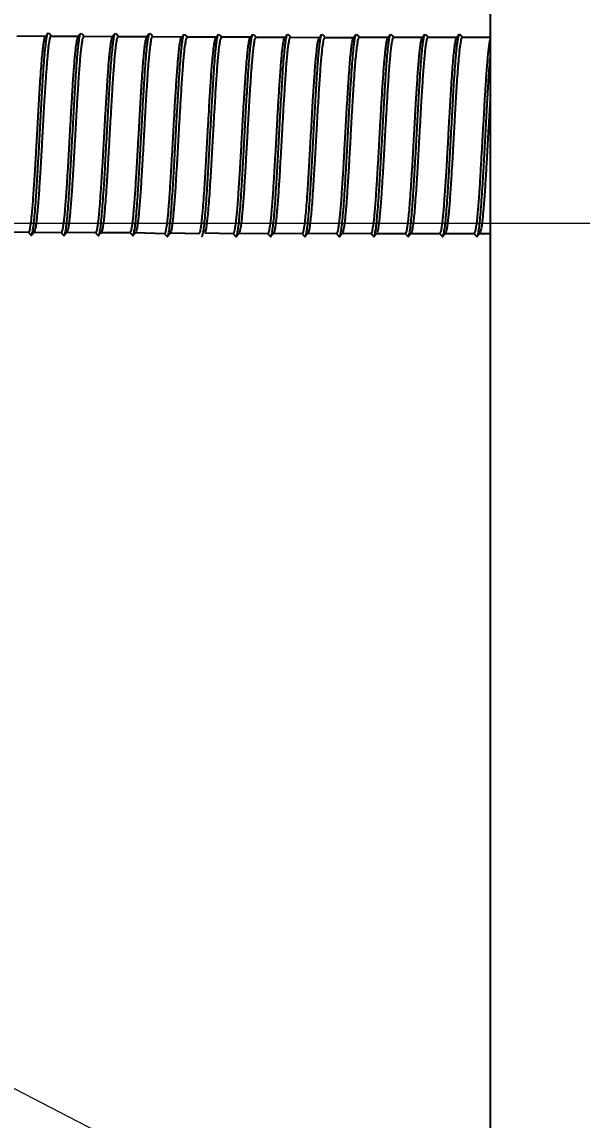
# Model space of a CAD drawing. Header units: inches. Extents: x -40190 to 0, y -3216 to 2257.
# Drawn here: x -21619.12 to -21608.05, y 311.72 to 333.44 of the extents above; entities that cross this region are included whole.
import ezdxf
from ezdxf import colors
from ezdxf.entities.mleader import LeaderData, LeaderLine
from ezdxf.enums import TextEntityAlignment as Align
from ezdxf.math import Vec2, Vec3

# ---------------------------------------------------------------- set-up
doc = ezdxf.new("R2010")
doc.units = ezdxf.units.IN
doc.header["$LTSCALE"] = 0.5
doc.header["$MEASUREMENT"] = 0
for name, color, linetype in [('A113$0$A-ANNO-IDEN', 8, 'Continuous'), ('A113$0$bp113 - A-ROOF-CRTS', 8, 'Continuous'), ('A113$0$E-POWER-GEN', 8, 'Continuous'), ('E-Anno-Keyn', 72, 'Continuous'), ('E-Anno-Note', 6, 'Continuous'), ('M-Elect-Generator', 94, 'Continuous'), ('M-HVAC-text', 6, 'Continuous'), ('XREF', 7, 'Continuous')]:
    doc.layers.add(name, color=color, linetype=linetype)
doc.styles.add('MAMEP ANNO', font='arial.ttf', dxfattribs={"height": 0.101562})
doc.styles.get("Standard").update_dxf_attribs({"font": 'simplex.shx'})

# ---------------------------------------------------------------- blocks, each defined once
blk = doc.blocks.new('550-600 kW')
at = {"layer": 'M-Elect-Generator', "color": 1}
for p, q in [((-15751.299, -5575.204), (-15751.299, -5623.204)), ((-15751.087, -5600.329), (-15751.299, -5600.329)), ((-15751.032, -5600.268), (-15751.039, -5600.272)), ((-15751.025, -5600.272), (-15751.032, -5600.268)), ((-15750.981, -5600.329), (-15750.981, -5600.329)), ((-15750.408, -5600.329), (-15750.981, -5600.329)), ((-15750.353, -5600.268), (-15750.36, -5600.272)), ((-15750.346, -5600.272), (-15750.353, -5600.268)), ((-15749.728, -5600.329), (-15750.301, -5600.329)), ((-15750.301, -5600.329), (-15750.301, -5600.329)), ((-15749.673, -5600.268), (-15749.68, -5600.272)), ((-15749.666, -5600.272), (-15749.673, -5600.268)), ((-15749.049, -5600.329), (-15749.622, -5600.329)), ((-15749.622, -5600.329), (-15749.622, -5600.329)), ((-15748.994, -5600.268), (-15749.001, -5600.272)), ((-15748.987, -5600.272), (-15748.994, -5600.268)), ((-15748.942, -5600.329), (-15748.942, -5600.329)), ((-15748.373, -5600.333), (-15748.942, -5600.329)), ((-15748.314, -5600.268), (-15748.321, -5600.272)), ((-15748.307, -5600.272), (-15748.314, -5600.268)), ((-15748.263, -5600.329), (-15748.263, -5600.329)), ((-15747.693, -5600.333), (-15748.263, -5600.329)), ((-15747.635, -5600.268), (-15747.642, -5600.272)), ((-15747.628, -5600.272), (-15747.635, -5600.268)), ((-15747.015, -5600.334), (-15747.583, -5600.329)), ((-15747.583, -5600.329), (-15747.583, -5600.329)), ((-15746.955, -5600.268), (-15746.962, -5600.272)), ((-15746.948, -5600.272), (-15746.955, -5600.268)), ((-15746.904, -5600.329), (-15746.904, -5600.329)), ((-15746.334, -5600.337), (-15746.904, -5600.329)), ((-15746.272, -5600.268), (-15746.279, -5600.272)), ((-15746.265, -5600.272), (-15746.272, -5600.268)), ((-15745.656, -5600.34), (-15746.221, -5600.329)), ((-15746.221, -5600.329), (-15746.221, -5600.329)), ((-15744.978, -5600.343), (-15745.541, -5600.329)), ((-15744.913, -5600.268), (-15744.92, -5600.272)), ((-15744.906, -5600.272), (-15744.913, -5600.268)), ((-15744.862, -5600.329), (-15744.862, -5600.329)), ((-15744.283, -5600.347), (-15744.862, -5600.329)), ((-15744.23, -5600.288), (-15744.237, -5600.292)), ((-15744.223, -5600.292), (-15744.23, -5600.288)), ((-15744.179, -5600.349), (-15744.179, -5600.349)), ((-15743.606, -5600.35), (-15744.179, -5600.349)), ((-15743.551, -5600.288), (-15743.558, -5600.292)), ((-15743.544, -5600.292), (-15743.551, -5600.288)), ((-15742.929, -5600.353), (-15743.5, -5600.349)), ((-15743.5, -5600.349), (-15743.5, -5600.349)), ((-15742.871, -5600.288), (-15742.878, -5600.292)), ((-15742.864, -5600.292), (-15742.871, -5600.288)), ((-15742.82, -5600.349), (-15742.82, -5600.349)), ((-15742.279, -5600.356), (-15742.82, -5600.349)), ((-15742.224, -5600.293), (-15742.23, -5600.297)), ((-15742.217, -5600.297), (-15742.224, -5600.293)), ((-15742.172, -5600.355), (-15742.172, -5600.355)), ((-15741.602, -5600.359), (-15742.172, -5600.355)), ((-15750.744, -5604.21), (-15751.299, -5604.21)), ((-15750.744, -5604.21), (-15750.744, -5604.21)), ((-15750.692, -5604.271), (-15750.699, -5604.267)), ((-15750.685, -5604.267), (-15750.692, -5604.271)), ((-15750.064, -5604.21), (-15750.637, -5604.21)), ((-15750.064, -5604.21), (-15750.064, -5604.21)), ((-15750.013, -5604.271), (-15750.02, -5604.267)), ((-15750.006, -5604.267), (-15750.013, -5604.271)), ((-15749.385, -5604.21), (-15749.958, -5604.21)), ((-15749.385, -5604.21), (-15749.385, -5604.21)), ((-15749.333, -5604.271), (-15749.34, -5604.267)), ((-15749.326, -5604.267), (-15749.333, -5604.271)), ((-15748.705, -5604.21), (-15749.278, -5604.21)), ((-15748.705, -5604.21), (-15748.705, -5604.21)), ((-15748.654, -5604.271), (-15748.661, -5604.267)), ((-15748.647, -5604.267), (-15748.654, -5604.271)), ((-15748.025, -5604.209), (-15748.595, -5604.206)), ((-15748.026, -5604.21), (-15748.026, -5604.21)), ((-15747.974, -5604.271), (-15747.981, -5604.267)), ((-15747.967, -5604.267), (-15747.974, -5604.271)), ((-15747.348, -5604.212), (-15747.919, -5604.209)), ((-15747.346, -5604.21), (-15747.346, -5604.21)), ((-15747.295, -5604.271), (-15747.302, -5604.267)), ((-15747.288, -5604.267), (-15747.295, -5604.271)), ((-15746.662, -5604.215), (-15747.242, -5604.212)), ((-15746.663, -5604.21), (-15746.663, -5604.21)), ((-15746.612, -5604.271), (-15746.619, -5604.267)), ((-15746.605, -5604.267), (-15746.612, -5604.271)), ((-15745.98, -5604.218), (-15746.562, -5604.216)), ((-15745.984, -5604.21), (-15745.983, -5604.21)), ((-15745.932, -5604.271), (-15745.939, -5604.267)), ((-15745.925, -5604.267), (-15745.932, -5604.271)), ((-15745.298, -5604.222), (-15745.885, -5604.219)), ((-15745.253, -5604.271), (-15745.26, -5604.267)), ((-15745.246, -5604.267), (-15745.253, -5604.271)), ((-15744.617, -5604.225), (-15745.208, -5604.222)), ((-15744.622, -5604.23), (-15744.621, -5604.23)), ((-15743.94, -5604.228), (-15744.511, -5604.225)), ((-15743.942, -5604.23), (-15743.942, -5604.23)), ((-15743.265, -5604.231), (-15743.834, -5604.228)), ((-15743.263, -5604.23), (-15743.262, -5604.23)), ((-15742.613, -5604.234), (-15743.158, -5604.232)), ((-15742.615, -5604.235), (-15742.615, -5604.235)), ((-15741.937, -5604.237), (-15742.508, -5604.235)), ((-15744.57, -5604.291), (-15744.577, -5604.287)), ((-15744.563, -5604.287), (-15744.57, -5604.291)), ((-15743.891, -5604.291), (-15743.898, -5604.287)), ((-15743.884, -5604.287), (-15743.891, -5604.291)), ((-15743.211, -5604.291), (-15743.218, -5604.287)), ((-15743.204, -5604.287), (-15743.211, -5604.291)), ((-15742.563, -5604.297), (-15742.57, -5604.292)), ((-15742.556, -5604.292), (-15742.563, -5604.297))]:
    blk.add_line(p, q, dxfattribs=at)
for points in [[(-15751.039, -5600.272), (-15751.041, -5600.274), (-15751.05, -5600.295), (-15751.059, -5600.329), (-15751.068, -5600.377), (-15751.086, -5600.512), (-15751.104, -5600.692), (-15751.122, -5600.917), (-15751.14, -5601.181), (-15751.158, -5601.474), (-15751.176, -5601.784), (-15751.193, -5602.108), (-15751.211, -5602.439), (-15751.229, -5602.765), (-15751.247, -5603.075), (-15751.265, -5603.368), (-15751.283, -5603.631), (-15751.299, -5603.836)], [(-15751.299, -5603.069), (-15751.297, -5603.033), (-15751.288, -5602.886), (-15751.279, -5602.733), (-15751.27, -5602.575), (-15751.261, -5602.415), (-15751.252, -5602.254), (-15751.243, -5602.09), (-15751.234, -5601.922), (-15751.224, -5601.746), (-15751.213, -5601.563), (-15751.202, -5601.376), (-15751.19, -5601.191), (-15751.177, -5601.014), (-15751.165, -5600.852), (-15751.153, -5600.711), (-15751.141, -5600.596), (-15751.128, -5600.489), (-15751.113, -5600.401), (-15751.098, -5600.346), (-15751.091, -5600.333)], [(-15750.981, -5600.329), (-15750.995, -5600.347), (-15751.011, -5600.402), (-15751.025, -5600.492), (-15751.039, -5600.6), (-15751.05, -5600.717), (-15751.063, -5600.859), (-15751.075, -5601.024), (-15751.088, -5601.203), (-15751.1, -5601.39), (-15751.111, -5601.581), (-15751.122, -5601.766), (-15751.132, -5601.943), (-15751.142, -5602.111), (-15751.151, -5602.274), (-15751.16, -5602.433), (-15751.169, -5602.592), (-15751.178, -5602.748), (-15751.186, -5602.899), (-15751.195, -5603.045), (-15751.205, -5603.199), (-15751.216, -5603.369), (-15751.228, -5603.544), (-15751.24, -5603.702), (-15751.252, -5603.836), (-15751.264, -5603.948), (-15751.277, -5604.053), (-15751.291, -5604.139), (-15751.298, -5604.169)], [(-15751.087, -5600.329), (-15751.091, -5600.333)], [(-15751.039, -5600.272), (-15751.052, -5600.287), (-15751.078, -5600.318), (-15751.087, -5600.329)], [(-15750.985, -5600.319), (-15751.011, -5600.288), (-15751.025, -5600.272)], [(-15750.977, -5600.329), (-15750.985, -5600.319)], [(-15750.659, -5603.64), (-15750.652, -5603.559), (-15750.635, -5603.311), (-15750.617, -5603.027), (-15750.599, -5602.716), (-15750.581, -5602.394), (-15750.564, -5602.085), (-15750.548, -5601.807), (-15750.534, -5601.573), (-15750.522, -5601.375), (-15750.51, -5601.191), (-15750.498, -5601.014), (-15750.485, -5600.852), (-15750.473, -5600.712), (-15750.461, -5600.596), (-15750.448, -5600.489), (-15750.434, -5600.401), (-15750.419, -5600.346), (-15750.412, -5600.333)], [(-15750.36, -5600.272), (-15750.361, -5600.274), (-15750.37, -5600.295), (-15750.379, -5600.329), (-15750.389, -5600.377), (-15750.407, -5600.512), (-15750.424, -5600.692), (-15750.442, -5600.916), (-15750.46, -5601.179), (-15750.478, -5601.468), (-15750.496, -5601.778), (-15750.514, -5602.105), (-15750.532, -5602.44), (-15750.55, -5602.767), (-15750.567, -5603.077), (-15750.585, -5603.37), (-15750.604, -5603.633), (-15750.621, -5603.856), (-15750.639, -5604.033), (-15750.649, -5604.114)], [(-15750.301, -5600.329), (-15750.316, -5600.347), (-15750.331, -5600.402), (-15750.346, -5600.491), (-15750.359, -5600.599), (-15750.371, -5600.715), (-15750.383, -5600.857), (-15750.395, -5601.02), (-15750.408, -5601.198), (-15750.42, -5601.384), (-15750.432, -5601.584), (-15750.446, -5601.82), (-15750.462, -5602.099), (-15750.479, -5602.408), (-15750.497, -5602.73), (-15750.515, -5603.039), (-15750.533, -5603.321), (-15750.55, -5603.567), (-15750.566, -5603.767), (-15750.581, -5603.919), (-15750.595, -5604.041), (-15750.611, -5604.134), (-15750.626, -5604.192), (-15750.633, -5604.206)], [(-15750.408, -5600.329), (-15750.411, -5600.333)], [(-15750.36, -5600.272), (-15750.372, -5600.287), (-15750.398, -5600.318), (-15750.408, -5600.329)], [(-15750.306, -5600.319), (-15750.332, -5600.288), (-15750.346, -5600.272)], [(-15750.298, -5600.329), (-15750.306, -5600.319)], [(-15750.064, -5604.21), (-15750.05, -5604.192), (-15750.034, -5604.137), (-15750.02, -5604.048), (-15750.007, -5603.941), (-15749.995, -5603.826), (-15749.983, -5603.686), (-15749.97, -5603.525), (-15749.958, -5603.349), (-15749.946, -5603.165), (-15749.934, -5602.968), (-15749.921, -5602.737), (-15749.905, -5602.462), (-15749.888, -5602.156), (-15749.87, -5601.835), (-15749.852, -5601.524), (-15749.834, -5601.239), (-15749.816, -5600.99), (-15749.8, -5600.785), (-15749.785, -5600.629), (-15749.771, -5600.504), (-15749.755, -5600.407), (-15749.74, -5600.348), (-15749.732, -5600.333)], [(-15749.68, -5600.272), (-15749.682, -5600.274), (-15749.691, -5600.295), (-15749.7, -5600.329), (-15749.709, -5600.377), (-15749.727, -5600.511), (-15749.745, -5600.692), (-15749.762, -5600.914), (-15749.78, -5601.171), (-15749.798, -5601.459), (-15749.816, -5601.769), (-15749.834, -5602.096), (-15749.852, -5602.43), (-15749.87, -5602.757), (-15749.887, -5603.068), (-15749.905, -5603.361), (-15749.923, -5603.625), (-15749.941, -5603.849), (-15749.959, -5604.028), (-15749.977, -5604.162), (-15749.986, -5604.21), (-15749.995, -5604.244), (-15750.004, -5604.264), (-15750.006, -5604.267)], [(-15749.622, -5600.329), (-15749.637, -5600.348), (-15749.653, -5600.408), (-15749.668, -5600.506), (-15749.683, -5600.632), (-15749.698, -5600.79), (-15749.714, -5600.996), (-15749.732, -5601.247), (-15749.75, -5601.534), (-15749.768, -5601.846), (-15749.786, -5602.168), (-15749.803, -5602.474), (-15749.819, -5602.747), (-15749.832, -5602.977), (-15749.844, -5603.172), (-15749.856, -5603.355), (-15749.868, -5603.53), (-15749.88, -5603.69), (-15749.892, -5603.829), (-15749.904, -5603.943), (-15749.917, -5604.05), (-15749.932, -5604.138), (-15749.947, -5604.192), (-15749.954, -5604.206)], [(-15749.728, -5600.329), (-15749.732, -5600.333)], [(-15749.68, -5600.272), (-15749.693, -5600.287), (-15749.719, -5600.318), (-15749.728, -5600.329)], [(-15749.626, -5600.319), (-15749.652, -5600.288), (-15749.666, -5600.272)], [(-15749.618, -5600.329), (-15749.626, -5600.319)], [(-15749.385, -5604.21), (-15749.37, -5604.192), (-15749.355, -5604.138), (-15749.341, -5604.052), (-15749.328, -5603.946), (-15749.316, -5603.834), (-15749.304, -5603.698), (-15749.292, -5603.541), (-15749.28, -5603.369), (-15749.268, -5603.188), (-15749.257, -5602.999), (-15749.246, -5602.812), (-15749.235, -5602.633), (-15749.225, -5602.459), (-15749.216, -5602.292), (-15749.207, -5602.13), (-15749.198, -5601.968), (-15749.189, -5601.808), (-15749.18, -5601.653), (-15749.171, -5601.505), (-15749.161, -5601.35), (-15749.15, -5601.179), (-15749.138, -5601.002), (-15749.125, -5600.841), (-15749.113, -5600.705), (-15749.102, -5600.592), (-15749.089, -5600.486), (-15749.074, -5600.4), (-15749.059, -5600.346), (-15749.053, -5600.333)], [(-15749.001, -5600.272), (-15749.002, -5600.274), (-15749.011, -5600.295), (-15749.02, -5600.329), (-15749.03, -5600.377), (-15749.048, -5600.512), (-15749.065, -5600.692), (-15749.083, -5600.914), (-15749.101, -5601.176), (-15749.119, -5601.468), (-15749.137, -5601.778), (-15749.155, -5602.105), (-15749.173, -5602.44), (-15749.191, -5602.767), (-15749.208, -5603.077), (-15749.226, -5603.366), (-15749.244, -5603.625), (-15749.262, -5603.847), (-15749.279, -5604.027), (-15749.297, -5604.162), (-15749.306, -5604.209), (-15749.315, -5604.244), (-15749.324, -5604.264), (-15749.326, -5604.267)], [(-15748.942, -5600.329), (-15748.957, -5600.346), (-15748.972, -5600.401), (-15748.986, -5600.488), (-15749, -5600.595), (-15749.011, -5600.71), (-15749.023, -5600.848), (-15749.036, -5601.011), (-15749.048, -5601.189), (-15749.059, -5601.362), (-15749.069, -5601.517), (-15749.078, -5601.667), (-15749.087, -5601.824), (-15749.096, -5601.986), (-15749.105, -5602.149), (-15749.115, -5602.313), (-15749.124, -5602.481), (-15749.134, -5602.654), (-15749.144, -5602.832), (-15749.155, -5603.016), (-15749.166, -5603.201), (-15749.178, -5603.381), (-15749.19, -5603.55), (-15749.202, -5603.705), (-15749.214, -5603.839), (-15749.225, -5603.95), (-15749.238, -5604.054), (-15749.253, -5604.139), (-15749.268, -5604.193), (-15749.274, -5604.206)], [(-15749.049, -5600.329), (-15749.052, -5600.333)], [(-15749.001, -5600.272), (-15749.013, -5600.287), (-15749.039, -5600.318), (-15749.049, -5600.329)], [(-15748.947, -5600.319), (-15748.973, -5600.288), (-15748.987, -5600.272)], [(-15748.939, -5600.329), (-15748.947, -5600.319)], [(-15748.62, -5603.64), (-15748.614, -5603.559), (-15748.597, -5603.311), (-15748.579, -5603.027), (-15748.56, -5602.716), (-15748.542, -5602.394), (-15748.525, -5602.085), (-15748.509, -5601.807), (-15748.496, -5601.573), (-15748.484, -5601.375), (-15748.472, -5601.191), (-15748.459, -5601.014), (-15748.447, -5600.852), (-15748.435, -5600.712), (-15748.423, -5600.596), (-15748.41, -5600.489), (-15748.395, -5600.401), (-15748.38, -5600.346), (-15748.373, -5600.333)], [(-15748.321, -5600.272), (-15748.323, -5600.274), (-15748.332, -5600.295), (-15748.341, -5600.329), (-15748.35, -5600.377), (-15748.368, -5600.512), (-15748.386, -5600.692), (-15748.404, -5600.916), (-15748.422, -5601.179), (-15748.439, -5601.468), (-15748.457, -5601.778), (-15748.475, -5602.105), (-15748.493, -5602.44), (-15748.511, -5602.767), (-15748.529, -5603.077), (-15748.547, -5603.37), (-15748.565, -5603.633), (-15748.583, -5603.856), (-15748.601, -5604.033), (-15748.611, -5604.114)], [(-15748.263, -5600.329), (-15748.277, -5600.347), (-15748.293, -5600.402), (-15748.307, -5600.491), (-15748.32, -5600.599), (-15748.332, -5600.715), (-15748.344, -5600.857), (-15748.357, -5601.02), (-15748.369, -5601.198), (-15748.381, -5601.384), (-15748.394, -5601.584), (-15748.407, -5601.82), (-15748.423, -5602.099), (-15748.44, -5602.408), (-15748.458, -5602.73), (-15748.477, -5603.039), (-15748.495, -5603.321), (-15748.512, -5603.567), (-15748.528, -5603.767), (-15748.542, -5603.919), (-15748.557, -5604.041), (-15748.572, -5604.134), (-15748.588, -5604.192), (-15748.595, -5604.206)], [(-15748.369, -5600.329), (-15748.373, -5600.333)], [(-15748.321, -5600.272), (-15748.334, -5600.287), (-15748.36, -5600.318), (-15748.369, -5600.329)], [(-15748.267, -5600.319), (-15748.293, -5600.288), (-15748.307, -5600.272)], [(-15748.259, -5600.329), (-15748.267, -5600.319)], [(-15748.026, -5604.21), (-15748.011, -5604.192), (-15747.996, -5604.137), (-15747.981, -5604.048), (-15747.968, -5603.941), (-15747.957, -5603.826), (-15747.944, -5603.686), (-15747.932, -5603.525), (-15747.92, -5603.349), (-15747.908, -5603.165), (-15747.896, -5602.968), (-15747.882, -5602.737), (-15747.867, -5602.462), (-15747.85, -5602.156), (-15747.831, -5601.835), (-15747.813, -5601.524), (-15747.795, -5601.239), (-15747.778, -5600.99), (-15747.762, -5600.785), (-15747.747, -5600.629), (-15747.732, -5600.504), (-15747.717, -5600.407), (-15747.701, -5600.348), (-15747.693, -5600.333)], [(-15747.642, -5600.272), (-15747.643, -5600.274), (-15747.652, -5600.295), (-15747.661, -5600.329), (-15747.67, -5600.377), (-15747.689, -5600.511), (-15747.706, -5600.692), (-15747.724, -5600.914), (-15747.742, -5601.171), (-15747.759, -5601.459), (-15747.777, -5601.769), (-15747.795, -5602.096), (-15747.813, -5602.43), (-15747.831, -5602.757), (-15747.849, -5603.068), (-15747.867, -5603.361), (-15747.885, -5603.625), (-15747.903, -5603.849), (-15747.921, -5604.028), (-15747.938, -5604.162), (-15747.948, -5604.21), (-15747.957, -5604.244), (-15747.965, -5604.264), (-15747.967, -5604.267)], [(-15747.583, -5600.329), (-15747.598, -5600.348), (-15747.614, -5600.408), (-15747.63, -5600.506), (-15747.644, -5600.632), (-15747.659, -5600.79), (-15747.676, -5600.996), (-15747.693, -5601.247), (-15747.711, -5601.534), (-15747.729, -5601.846), (-15747.747, -5602.168), (-15747.765, -5602.474), (-15747.78, -5602.747), (-15747.793, -5602.977), (-15747.805, -5603.172), (-15747.817, -5603.355), (-15747.83, -5603.53), (-15747.842, -5603.69), (-15747.854, -5603.829), (-15747.866, -5603.943), (-15747.879, -5604.05), (-15747.893, -5604.138), (-15747.908, -5604.192), (-15747.915, -5604.206)], [(-15747.69, -5600.329), (-15747.693, -5600.333)], [(-15747.642, -5600.272), (-15747.654, -5600.287), (-15747.68, -5600.318), (-15747.69, -5600.329)], [(-15747.588, -5600.319), (-15747.614, -5600.288), (-15747.628, -5600.272)], [(-15747.58, -5600.329), (-15747.588, -5600.319)], [(-15747.346, -5604.21), (-15747.332, -5604.192), (-15747.317, -5604.138), (-15747.302, -5604.052), (-15747.289, -5603.946), (-15747.278, -5603.834), (-15747.266, -5603.698), (-15747.254, -5603.541), (-15747.242, -5603.369), (-15747.23, -5603.188), (-15747.218, -5602.999), (-15747.207, -5602.812), (-15747.197, -5602.633), (-15747.187, -5602.459), (-15747.178, -5602.292), (-15747.169, -5602.13), (-15747.159, -5601.968), (-15747.15, -5601.808), (-15747.141, -5601.653), (-15747.133, -5601.505), (-15747.123, -5601.35), (-15747.112, -5601.179), (-15747.099, -5601.002), (-15747.087, -5600.841), (-15747.075, -5600.705), (-15747.063, -5600.592), (-15747.05, -5600.486), (-15747.036, -5600.4), (-15747.021, -5600.346), (-15747.014, -5600.333)], [(-15746.962, -5600.272), (-15746.964, -5600.274), (-15746.973, -5600.295), (-15746.982, -5600.329), (-15746.991, -5600.377), (-15747.009, -5600.512), (-15747.027, -5600.692), (-15747.045, -5600.914), (-15747.062, -5601.176), (-15747.08, -5601.468), (-15747.098, -5601.778), (-15747.116, -5602.105), (-15747.134, -5602.44), (-15747.152, -5602.767), (-15747.17, -5603.077), (-15747.188, -5603.366), (-15747.205, -5603.625), (-15747.223, -5603.847), (-15747.241, -5604.027), (-15747.259, -5604.162), (-15747.268, -5604.209), (-15747.277, -5604.244), (-15747.286, -5604.264), (-15747.288, -5604.267)], [(-15746.904, -5600.329), (-15746.918, -5600.346), (-15746.933, -5600.401), (-15746.948, -5600.488), (-15746.961, -5600.595), (-15746.973, -5600.71), (-15746.985, -5600.848), (-15746.997, -5601.011), (-15747.01, -5601.189), (-15747.021, -5601.362), (-15747.031, -5601.517), (-15747.039, -5601.667), (-15747.049, -5601.824), (-15747.058, -5601.986), (-15747.067, -5602.149), (-15747.076, -5602.313), (-15747.085, -5602.481), (-15747.095, -5602.654), (-15747.105, -5602.832), (-15747.116, -5603.016), (-15747.128, -5603.201), (-15747.14, -5603.381), (-15747.152, -5603.55), (-15747.164, -5603.705), (-15747.175, -5603.839), (-15747.187, -5603.95), (-15747.2, -5604.054), (-15747.214, -5604.139), (-15747.229, -5604.193), (-15747.236, -5604.206)], [(-15747.01, -5600.329), (-15747.014, -5600.333)], [(-15746.962, -5600.272), (-15746.975, -5600.287), (-15747.001, -5600.318), (-15747.01, -5600.329)], [(-15746.908, -5600.319), (-15746.934, -5600.288), (-15746.948, -5600.272)], [(-15746.9, -5600.329), (-15746.908, -5600.319)], [(-15746.578, -5603.64), (-15746.572, -5603.559), (-15746.555, -5603.311), (-15746.537, -5603.027), (-15746.518, -5602.716), (-15746.5, -5602.394), (-15746.483, -5602.085), (-15746.467, -5601.807), (-15746.454, -5601.573), (-15746.441, -5601.375), (-15746.43, -5601.191), (-15746.417, -5601.014), (-15746.405, -5600.852), (-15746.393, -5600.712), (-15746.381, -5600.596), (-15746.368, -5600.489), (-15746.353, -5600.401), (-15746.338, -5600.346), (-15746.331, -5600.333)], [(-15746.279, -5600.272), (-15746.281, -5600.274), (-15746.29, -5600.295), (-15746.299, -5600.329), (-15746.308, -5600.377), (-15746.326, -5600.512), (-15746.344, -5600.692), (-15746.362, -5600.916), (-15746.38, -5601.179), (-15746.397, -5601.468), (-15746.415, -5601.778), (-15746.433, -5602.105), (-15746.451, -5602.44), (-15746.469, -5602.767), (-15746.487, -5603.077), (-15746.505, -5603.37), (-15746.523, -5603.633), (-15746.541, -5603.856), (-15746.559, -5604.033), (-15746.569, -5604.114)], [(-15746.221, -5600.329), (-15746.235, -5600.347), (-15746.25, -5600.402), (-15746.265, -5600.491), (-15746.278, -5600.599), (-15746.29, -5600.715), (-15746.302, -5600.857), (-15746.315, -5601.02), (-15746.327, -5601.198), (-15746.339, -5601.384), (-15746.351, -5601.584), (-15746.365, -5601.82), (-15746.381, -5602.099), (-15746.398, -5602.408), (-15746.416, -5602.73), (-15746.435, -5603.039), (-15746.452, -5603.321), (-15746.47, -5603.567), (-15746.486, -5603.767), (-15746.5, -5603.919), (-15746.515, -5604.041), (-15746.53, -5604.134), (-15746.546, -5604.192), (-15746.553, -5604.206)], [(-15746.327, -5600.329), (-15746.331, -5600.333)], [(-15746.279, -5600.272), (-15746.292, -5600.287), (-15746.318, -5600.318), (-15746.327, -5600.329)], [(-15746.225, -5600.319), (-15746.251, -5600.288), (-15746.265, -5600.272)], [(-15746.217, -5600.329), (-15746.225, -5600.319)], [(-15745.983, -5604.21), (-15745.969, -5604.192), (-15745.954, -5604.137), (-15745.939, -5604.048), (-15745.926, -5603.941), (-15745.914, -5603.826), (-15745.902, -5603.686), (-15745.89, -5603.525), (-15745.878, -5603.349), (-15745.866, -5603.165), (-15745.854, -5602.968), (-15745.84, -5602.737), (-15745.825, -5602.462), (-15745.807, -5602.156), (-15745.789, -5601.835), (-15745.771, -5601.524), (-15745.753, -5601.239), (-15745.736, -5600.99), (-15745.72, -5600.785), (-15745.705, -5600.629), (-15745.69, -5600.504), (-15745.675, -5600.407), (-15745.659, -5600.348), (-15745.652, -5600.333)], [(-15745.599, -5600.272), (-15745.601, -5600.274), (-15745.61, -5600.295), (-15745.619, -5600.329), (-15745.628, -5600.377), (-15745.646, -5600.511), (-15745.664, -5600.692), (-15745.682, -5600.914), (-15745.7, -5601.171), (-15745.717, -5601.459), (-15745.735, -5601.769), (-15745.753, -5602.096), (-15745.771, -5602.43), (-15745.789, -5602.757), (-15745.807, -5603.068), (-15745.825, -5603.361), (-15745.843, -5603.625), (-15745.861, -5603.849), (-15745.878, -5604.028), (-15745.896, -5604.162), (-15745.905, -5604.21), (-15745.914, -5604.244), (-15745.923, -5604.264), (-15745.925, -5604.267)], [(-15745.541, -5600.329), (-15745.556, -5600.348), (-15745.572, -5600.408), (-15745.588, -5600.506), (-15745.602, -5600.632), (-15745.617, -5600.79), (-15745.634, -5600.996), (-15745.651, -5601.247), (-15745.669, -5601.534), (-15745.687, -5601.846), (-15745.705, -5602.168), (-15745.722, -5602.474), (-15745.738, -5602.747), (-15745.751, -5602.977), (-15745.763, -5603.172), (-15745.775, -5603.355), (-15745.787, -5603.53), (-15745.8, -5603.69), (-15745.812, -5603.829), (-15745.824, -5603.943), (-15745.837, -5604.05), (-15745.851, -5604.138), (-15745.866, -5604.192), (-15745.873, -5604.206)], [(-15745.304, -5604.21), (-15745.29, -5604.192), (-15745.275, -5604.138), (-15745.26, -5604.052), (-15745.247, -5603.946), (-15745.236, -5603.834), (-15745.224, -5603.698), (-15745.212, -5603.541), (-15745.199, -5603.369), (-15745.188, -5603.188), (-15745.176, -5602.999), (-15745.165, -5602.812), (-15745.155, -5602.633), (-15745.145, -5602.459), (-15745.136, -5602.292), (-15745.126, -5602.13), (-15745.117, -5601.968), (-15745.108, -5601.808), (-15745.099, -5601.653), (-15745.09, -5601.505), (-15745.081, -5601.35), (-15745.07, -5601.179), (-15745.057, -5601.002), (-15745.045, -5600.841), (-15745.033, -5600.705), (-15745.021, -5600.592), (-15745.008, -5600.486), (-15744.994, -5600.4), (-15744.979, -5600.346), (-15744.972, -5600.333)], [(-15744.92, -5600.272), (-15744.922, -5600.274), (-15744.931, -5600.295), (-15744.94, -5600.329), (-15744.949, -5600.377), (-15744.967, -5600.512), (-15744.985, -5600.692), (-15745.002, -5600.914), (-15745.02, -5601.176), (-15745.038, -5601.468), (-15745.056, -5601.778), (-15745.074, -5602.105), (-15745.092, -5602.44), (-15745.11, -5602.767), (-15745.128, -5603.077), (-15745.146, -5603.366), (-15745.163, -5603.625), (-15745.181, -5603.847), (-15745.199, -5604.027), (-15745.217, -5604.162), (-15745.226, -5604.209), (-15745.235, -5604.244), (-15745.244, -5604.264), (-15745.246, -5604.267)], [(-15744.862, -5600.329), (-15744.876, -5600.346), (-15744.891, -5600.401), (-15744.906, -5600.488), (-15744.919, -5600.595), (-15744.931, -5600.71), (-15744.943, -5600.848), (-15744.955, -5601.011), (-15744.968, -5601.189), (-15744.979, -5601.362), (-15744.988, -5601.517), (-15744.997, -5601.667), (-15745.006, -5601.824), (-15745.016, -5601.986), (-15745.025, -5602.149), (-15745.034, -5602.313), (-15745.043, -5602.481), (-15745.053, -5602.654), (-15745.063, -5602.832), (-15745.074, -5603.016), (-15745.086, -5603.201), (-15745.097, -5603.381), (-15745.109, -5603.55), (-15745.122, -5603.705), (-15745.133, -5603.839), (-15745.145, -5603.95), (-15745.158, -5604.054), (-15745.172, -5604.139), (-15745.187, -5604.193), (-15745.194, -5604.206)], [(-15744.968, -5600.329), (-15744.972, -5600.333)], [(-15744.92, -5600.272), (-15744.933, -5600.287), (-15744.959, -5600.318), (-15744.968, -5600.329)], [(-15744.866, -5600.319), (-15744.892, -5600.288), (-15744.906, -5600.272)], [(-15744.858, -5600.329), (-15744.866, -5600.319)], [(-15744.536, -5603.66), (-15744.53, -5603.579), (-15744.513, -5603.331), (-15744.495, -5603.047), (-15744.477, -5602.736), (-15744.459, -5602.414), (-15744.441, -5602.105), (-15744.426, -5601.827), (-15744.412, -5601.593), (-15744.4, -5601.395), (-15744.388, -5601.211), (-15744.376, -5601.034), (-15744.363, -5600.872), (-15744.351, -5600.732), (-15744.339, -5600.616), (-15744.326, -5600.509), (-15744.311, -5600.422), (-15744.296, -5600.367), (-15744.289, -5600.353)], [(-15744.237, -5600.292), (-15744.239, -5600.295), (-15744.248, -5600.315), (-15744.257, -5600.349), (-15744.266, -5600.397), (-15744.284, -5600.532), (-15744.302, -5600.713), (-15744.32, -5600.937), (-15744.338, -5601.199), (-15744.356, -5601.488), (-15744.373, -5601.798), (-15744.391, -5602.126), (-15744.41, -5602.46), (-15744.427, -5602.787), (-15744.445, -5603.098), (-15744.463, -5603.39), (-15744.481, -5603.653), (-15744.499, -5603.876), (-15744.517, -5604.053), (-15744.527, -5604.134)], [(-15744.179, -5600.349), (-15744.194, -5600.367), (-15744.209, -5600.422), (-15744.224, -5600.511), (-15744.237, -5600.619), (-15744.248, -5600.735), (-15744.261, -5600.877), (-15744.273, -5601.04), (-15744.286, -5601.219), (-15744.298, -5601.404), (-15744.31, -5601.604), (-15744.324, -5601.84), (-15744.339, -5602.119), (-15744.357, -5602.428), (-15744.375, -5602.75), (-15744.393, -5603.059), (-15744.411, -5603.341), (-15744.428, -5603.587), (-15744.444, -5603.787), (-15744.459, -5603.939), (-15744.473, -5604.061), (-15744.489, -5604.155), (-15744.504, -5604.212), (-15744.511, -5604.226)], [(-15744.285, -5600.349), (-15744.289, -5600.353)], [(-15744.237, -5600.292), (-15744.25, -5600.307), (-15744.276, -5600.338), (-15744.285, -5600.349)], [(-15744.184, -5600.339), (-15744.21, -5600.308), (-15744.223, -5600.292)], [(-15744.175, -5600.349), (-15744.184, -5600.339)], [(-15743.942, -5604.23), (-15743.927, -5604.212), (-15743.912, -5604.157), (-15743.898, -5604.069), (-15743.885, -5603.961), (-15743.873, -5603.846), (-15743.861, -5603.706), (-15743.848, -5603.545), (-15743.836, -5603.369), (-15743.824, -5603.185), (-15743.812, -5602.989), (-15743.799, -5602.757), (-15743.783, -5602.483), (-15743.766, -5602.176), (-15743.748, -5601.855), (-15743.73, -5601.544), (-15743.712, -5601.259), (-15743.694, -5601.01), (-15743.678, -5600.805), (-15743.663, -5600.649), (-15743.649, -5600.524), (-15743.633, -5600.427), (-15743.617, -5600.368), (-15743.61, -5600.353)], [(-15743.558, -5600.292), (-15743.56, -5600.295), (-15743.569, -5600.315), (-15743.578, -5600.349), (-15743.587, -5600.397), (-15743.605, -5600.532), (-15743.623, -5600.712), (-15743.64, -5600.934), (-15743.658, -5601.192), (-15743.676, -5601.48), (-15743.693, -5601.789), (-15743.711, -5602.116), (-15743.729, -5602.45), (-15743.747, -5602.777), (-15743.765, -5603.088), (-15743.783, -5603.381), (-15743.801, -5603.645), (-15743.819, -5603.869), (-15743.837, -5604.048), (-15743.855, -5604.182), (-15743.864, -5604.23), (-15743.873, -5604.264), (-15743.882, -5604.284), (-15743.884, -5604.287)], [(-15743.5, -5600.349), (-15743.515, -5600.368), (-15743.531, -5600.428), (-15743.546, -5600.526), (-15743.561, -5600.652), (-15743.576, -5600.81), (-15743.592, -5601.016), (-15743.609, -5601.267), (-15743.627, -5601.554), (-15743.646, -5601.867), (-15743.664, -5602.189), (-15743.681, -5602.494), (-15743.696, -5602.768), (-15743.71, -5602.997), (-15743.722, -5603.192), (-15743.734, -5603.375), (-15743.746, -5603.55), (-15743.758, -5603.711), (-15743.77, -5603.849), (-15743.782, -5603.964), (-15743.795, -5604.07), (-15743.81, -5604.158), (-15743.825, -5604.213), (-15743.832, -5604.226)], [(-15743.606, -5600.349), (-15743.609, -5600.353)], [(-15743.558, -5600.292), (-15743.57, -5600.307), (-15743.597, -5600.338), (-15743.606, -5600.349)], [(-15743.504, -5600.339), (-15743.53, -5600.308), (-15743.544, -5600.292)], [(-15743.496, -5600.349), (-15743.504, -5600.339)], [(-15743.262, -5604.23), (-15743.248, -5604.212), (-15743.233, -5604.158), (-15743.219, -5604.072), (-15743.206, -5603.967), (-15743.194, -5603.854), (-15743.182, -5603.718), (-15743.17, -5603.561), (-15743.158, -5603.39), (-15743.146, -5603.208), (-15743.134, -5603.019), (-15743.123, -5602.833), (-15743.113, -5602.653), (-15743.103, -5602.48), (-15743.094, -5602.313), (-15743.085, -5602.15), (-15743.076, -5601.989), (-15743.067, -5601.828), (-15743.058, -5601.674), (-15743.049, -5601.525), (-15743.039, -5601.371), (-15743.028, -5601.199), (-15743.016, -5601.022), (-15743.003, -5600.862), (-15742.991, -5600.725), (-15742.98, -5600.612), (-15742.967, -5600.506), (-15742.952, -5600.42), (-15742.937, -5600.366), (-15742.93, -5600.353)], [(-15742.878, -5600.292), (-15742.88, -5600.295), (-15742.889, -5600.315), (-15742.898, -5600.349), (-15742.907, -5600.397), (-15742.925, -5600.532), (-15742.943, -5600.712), (-15742.961, -5600.934), (-15742.979, -5601.196), (-15742.997, -5601.488), (-15743.014, -5601.798), (-15743.032, -5602.126), (-15743.051, -5602.46), (-15743.068, -5602.787), (-15743.086, -5603.097), (-15743.104, -5603.386), (-15743.122, -5603.646), (-15743.139, -5603.867), (-15743.157, -5604.047), (-15743.175, -5604.182), (-15743.184, -5604.23), (-15743.193, -5604.264), (-15743.202, -5604.284), (-15743.204, -5604.287)], [(-15742.82, -5600.349), (-15742.835, -5600.367), (-15742.85, -5600.421), (-15742.864, -5600.509), (-15742.877, -5600.615), (-15742.889, -5600.73), (-15742.901, -5600.868), (-15742.914, -5601.031), (-15742.926, -5601.21), (-15742.937, -5601.382), (-15742.947, -5601.537), (-15742.956, -5601.687), (-15742.965, -5601.844), (-15742.974, -5602.006), (-15742.983, -5602.169), (-15742.992, -5602.333), (-15743.002, -5602.501), (-15743.012, -5602.674), (-15743.022, -5602.852), (-15743.033, -5603.036), (-15743.044, -5603.221), (-15743.056, -5603.401), (-15743.068, -5603.57), (-15743.08, -5603.725), (-15743.092, -5603.859), (-15743.103, -5603.97), (-15743.116, -5604.075), (-15743.131, -5604.16), (-15743.145, -5604.213), (-15743.152, -5604.226)], [(-15742.926, -5600.349), (-15742.93, -5600.353)], [(-15742.878, -5600.292), (-15742.891, -5600.307), (-15742.917, -5600.338), (-15742.926, -5600.349)], [(-15742.825, -5600.339), (-15742.851, -5600.308), (-15742.864, -5600.292)], [(-15742.816, -5600.349), (-15742.825, -5600.339)], [(-15742.53, -5603.666), (-15742.523, -5603.584), (-15742.506, -5603.337), (-15742.488, -5603.053), (-15742.47, -5602.742), (-15742.452, -5602.419), (-15742.435, -5602.111), (-15742.419, -5601.833), (-15742.405, -5601.599), (-15742.393, -5601.401), (-15742.381, -5601.217), (-15742.369, -5601.04), (-15742.356, -5600.878), (-15742.344, -5600.737), (-15742.332, -5600.622), (-15742.319, -5600.515), (-15742.305, -5600.427), (-15742.289, -5600.372), (-15742.283, -5600.358)], [(-15742.23, -5600.297), (-15742.232, -5600.3), (-15742.241, -5600.321), (-15742.25, -5600.355), (-15742.259, -5600.403), (-15742.278, -5600.537), (-15742.295, -5600.718), (-15742.313, -5600.942), (-15742.331, -5601.204), (-15742.349, -5601.494), (-15742.367, -5601.803), (-15742.385, -5602.131), (-15742.403, -5602.465), (-15742.421, -5602.793), (-15742.438, -5603.103), (-15742.456, -5603.395), (-15742.474, -5603.658), (-15742.492, -5603.881), (-15742.51, -5604.059), (-15742.52, -5604.14)], [(-15742.172, -5600.355), (-15742.187, -5600.372), (-15742.202, -5600.428), (-15742.217, -5600.517), (-15742.23, -5600.624), (-15742.242, -5600.741), (-15742.254, -5600.882), (-15742.266, -5601.046), (-15742.279, -5601.224), (-15742.291, -5601.41), (-15742.303, -5601.609), (-15742.317, -5601.846), (-15742.333, -5602.125), (-15742.35, -5602.434), (-15742.368, -5602.755), (-15742.386, -5603.065), (-15742.404, -5603.347), (-15742.421, -5603.593), (-15742.437, -5603.792), (-15742.452, -5603.944), (-15742.466, -5604.066), (-15742.482, -5604.16), (-15742.497, -5604.217), (-15742.504, -5604.232)], [(-15742.279, -5600.355), (-15742.282, -5600.359)], [(-15742.23, -5600.297), (-15742.243, -5600.312), (-15742.269, -5600.343), (-15742.279, -5600.355)], [(-15742.177, -5600.345), (-15742.203, -5600.314), (-15742.217, -5600.297)], [(-15742.169, -5600.355), (-15742.177, -5600.345)], [(-15750.694, -5604.012), (-15750.683, -5603.914), (-15750.669, -5603.761), (-15750.659, -5603.64)], [(-15748.656, -5604.012), (-15748.645, -5603.914), (-15748.63, -5603.761), (-15748.62, -5603.64)], [(-15746.614, -5604.012), (-15746.603, -5603.914), (-15746.588, -5603.761), (-15746.578, -5603.64)], [(-15744.572, -5604.032), (-15744.561, -5603.934), (-15744.546, -5603.781), (-15744.536, -5603.66)], [(-15742.565, -5604.037), (-15742.554, -5603.94), (-15742.54, -5603.786), (-15742.53, -5603.666)], [(-15750.744, -5604.21), (-15750.729, -5604.191), (-15750.713, -5604.133), (-15750.698, -5604.038)], [(-15750.698, -5604.038), (-15750.694, -5604.012)], [(-15748.705, -5604.21), (-15748.69, -5604.191), (-15748.675, -5604.133), (-15748.659, -5604.038)], [(-15748.659, -5604.038), (-15748.656, -5604.012)], [(-15746.663, -5604.21), (-15746.648, -5604.191), (-15746.633, -5604.133), (-15746.617, -5604.038)], [(-15746.617, -5604.038), (-15746.614, -5604.012)], [(-15744.576, -5604.058), (-15744.572, -5604.032)], [(-15742.569, -5604.063), (-15742.565, -5604.037)], [(-15750.747, -5604.21), (-15750.738, -5604.221)], [(-15750.738, -5604.221), (-15750.712, -5604.252), (-15750.699, -5604.267)], [(-15750.649, -5604.114), (-15750.657, -5604.164), (-15750.666, -5604.21), (-15750.675, -5604.244), (-15750.683, -5604.264), (-15750.685, -5604.267)], [(-15750.685, -5604.267), (-15750.672, -5604.25), (-15750.646, -5604.22), (-15750.637, -5604.21)], [(-15750.637, -5604.21), (-15750.634, -5604.206)], [(-15750.068, -5604.21), (-15750.058, -5604.221)], [(-15750.058, -5604.221), (-15750.032, -5604.252), (-15750.02, -5604.267)], [(-15750.006, -5604.267), (-15749.992, -5604.25), (-15749.966, -5604.22), (-15749.958, -5604.21)], [(-15749.958, -5604.21), (-15749.954, -5604.206)], [(-15749.388, -5604.21), (-15749.379, -5604.221)], [(-15749.379, -5604.221), (-15749.353, -5604.252), (-15749.34, -5604.267)], [(-15749.326, -5604.267), (-15749.313, -5604.25), (-15749.287, -5604.22), (-15749.278, -5604.21)], [(-15749.278, -5604.21), (-15749.275, -5604.206)], [(-15748.709, -5604.21), (-15748.699, -5604.221)], [(-15748.699, -5604.221), (-15748.673, -5604.252), (-15748.661, -5604.267)], [(-15748.611, -5604.114), (-15748.618, -5604.164), (-15748.627, -5604.21), (-15748.636, -5604.244), (-15748.645, -5604.264), (-15748.647, -5604.267)], [(-15748.647, -5604.267), (-15748.633, -5604.25), (-15748.607, -5604.22), (-15748.599, -5604.21)], [(-15748.599, -5604.21), (-15748.595, -5604.206)], [(-15748.029, -5604.21), (-15748.02, -5604.221)], [(-15748.02, -5604.221), (-15747.994, -5604.252), (-15747.981, -5604.267)], [(-15747.967, -5604.267), (-15747.954, -5604.25), (-15747.928, -5604.22), (-15747.919, -5604.21)], [(-15747.919, -5604.21), (-15747.916, -5604.206)], [(-15747.35, -5604.21), (-15747.34, -5604.221)], [(-15747.34, -5604.221), (-15747.314, -5604.252), (-15747.302, -5604.267)], [(-15747.288, -5604.267), (-15747.274, -5604.25), (-15747.248, -5604.22), (-15747.24, -5604.21)], [(-15747.24, -5604.21), (-15747.236, -5604.206)], [(-15746.667, -5604.21), (-15746.657, -5604.221)], [(-15746.657, -5604.221), (-15746.631, -5604.252), (-15746.619, -5604.267)], [(-15746.569, -5604.114), (-15746.576, -5604.164), (-15746.585, -5604.21), (-15746.594, -5604.244), (-15746.603, -5604.264), (-15746.605, -5604.267)], [(-15746.605, -5604.267), (-15746.591, -5604.25), (-15746.565, -5604.22), (-15746.557, -5604.21)], [(-15746.557, -5604.21), (-15746.553, -5604.206)], [(-15745.987, -5604.21), (-15745.978, -5604.221)], [(-15745.978, -5604.221), (-15745.952, -5604.252), (-15745.939, -5604.267)], [(-15745.925, -5604.267), (-15745.912, -5604.25), (-15745.885, -5604.22), (-15745.877, -5604.21)], [(-15745.877, -5604.21), (-15745.874, -5604.206)], [(-15745.298, -5604.221), (-15745.272, -5604.252), (-15745.26, -5604.267)], [(-15745.246, -5604.267), (-15745.232, -5604.25), (-15745.206, -5604.22), (-15745.198, -5604.21)], [(-15745.198, -5604.21), (-15745.194, -5604.206)], [(-15744.625, -5604.23), (-15744.616, -5604.241)], [(-15744.621, -5604.23), (-15744.606, -5604.211), (-15744.591, -5604.153), (-15744.576, -5604.058)], [(-15744.616, -5604.241), (-15744.59, -5604.272), (-15744.577, -5604.287)], [(-15744.527, -5604.134), (-15744.535, -5604.184), (-15744.544, -5604.231), (-15744.552, -5604.264), (-15744.561, -5604.284), (-15744.563, -5604.287)], [(-15744.563, -5604.287), (-15744.549, -5604.271), (-15744.523, -5604.24), (-15744.515, -5604.23)], [(-15744.515, -5604.23), (-15744.512, -5604.226)], [(-15743.946, -5604.23), (-15743.936, -5604.241)], [(-15743.936, -5604.241), (-15743.91, -5604.272), (-15743.898, -5604.287)], [(-15743.884, -5604.287), (-15743.87, -5604.271), (-15743.844, -5604.24), (-15743.836, -5604.23)], [(-15743.836, -5604.23), (-15743.832, -5604.226)], [(-15743.266, -5604.23), (-15743.257, -5604.241)], [(-15743.257, -5604.241), (-15743.231, -5604.272), (-15743.218, -5604.287)], [(-15743.204, -5604.287), (-15743.19, -5604.271), (-15743.164, -5604.24), (-15743.156, -5604.23)], [(-15743.156, -5604.23), (-15743.153, -5604.226)], [(-15742.618, -5604.235), (-15742.609, -5604.247)], [(-15742.615, -5604.235), (-15742.6, -5604.217), (-15742.584, -5604.159), (-15742.569, -5604.063)], [(-15742.609, -5604.247), (-15742.583, -5604.278), (-15742.57, -5604.292)], [(-15742.52, -5604.14), (-15742.528, -5604.19), (-15742.537, -5604.236), (-15742.546, -5604.27), (-15742.554, -5604.29), (-15742.556, -5604.292)], [(-15742.556, -5604.292), (-15742.543, -5604.276), (-15742.517, -5604.245), (-15742.508, -5604.235)], [(-15742.508, -5604.235), (-15742.505, -5604.231)]]:
    blk.add_spline(points, degree=3, dxfattribs=at)
blk = doc.blocks.new('MLD-KeyNote')
at = {"color": 0, "linetype": 'Continuous', "transparency": 16777216}
blk.add_lwpolyline([(-0.09375, -0.09375), (0.09375, -0.09375), (0.09375, 0.09375), (-0.09375, 0.09375)], close=True, dxfattribs=at)
at = {"color": 0, "linetype": 'ByBlock', "transparency": 16777216, "style": 'MAMEP ANNO'}
blk.add_attdef('ID', text='', height=0.10156, dxfattribs=at).set_placement((0, 0), align=Align.MIDDLE_CENTER)
blk = doc.blocks.new('A113')
at = {"layer": 'A113$0$A-ANNO-IDEN', "lineweight": 13}
blk.add_line((-21771.6054, 329.4579), (-21558.0228, 329.4579), dxfattribs=at)
at = {"layer": 'A113$0$bp113 - A-ROOF-CRTS', "lineweight": 13}
blk.add_line((-21775.6968, 393.396, -2660.425), (-21410.535, 204.0948, -2660.425), dxfattribs=at)
at = {"layer": 'A113$0$E-POWER-GEN', "lineweight": 0}
blk.add_3dface([(-21810.621, 374.0685, 1992.7541), (-21486.621, 374.0685, 1992.7541), (-21486.621, 287.5408, 1992.7541), (-21810.621, 287.5408, 1992.7541)], dxfattribs=at)

msp = doc.modelspace()

# ---------------------------------------------------------------- block references
at = {"linetype": 'Continuous', "lineweight": 13, "rotation": 180}
msp.add_blockref('550-600 kW', (-37361.165, -5271.073), dxfattribs=at)
at = {"layer": 'XREF'}
msp.add_blockref('A113', (0.075, 0), dxfattribs=at)

# ---------------------------------------------------------------- leaders
at = {"layer": 'E-Anno-Keyn'}
ml = msp.add_multileader_block('Standard', dxfattribs=at)
ml.set_content('MLD-KeyNote', color=256, scale=96)
ml.set_attribute('ID', '18', width=0)
ml.set_leader_properties(color=256, linetype='Continuous')
ml.build(insert=Vec2(0, 0))
ml.multileader.update_dxf_attribs({"has_dogleg": 0, "text_left_attachment_type": 2, "text_right_attachment_type": 2, "dogleg_length": 3.844, "arrow_head_size": 12, "scale": 96})
ctx = ml.context
ctx.base_point, ctx.scale, ctx.char_height, ctx.arrow_head_size, ctx.landing_gap_size, ctx.plane_origin = Vec3(-23166.119, 1004.809), 96, 737.28, 12, 384, Vec3(-23254.357, 947.575)
ctx.left_attachment, ctx.right_attachment = 2, 2
notes = []
notes.append((ctx, [(0, (0, 0, 0), (0, 0), (1, 0), 1, [])]))
ctx.block.insert = Vec3(-23157.119, 1004.809)
ml = msp.add_multileader_block('Standard', dxfattribs=at)
ml.set_content('MLD-KeyNote', color=256, scale=96)
ml.set_attribute('ID', '18', width=0)
ml.set_leader_properties(color=256, linetype='Continuous')
ml.build(insert=Vec2(0, 0))
ml.multileader.update_dxf_attribs({"has_dogleg": 0, "text_left_attachment_type": 2, "text_right_attachment_type": 2, "dogleg_length": 3.844, "arrow_head_size": 12, "scale": 96})
ctx = ml.context
ctx.base_point, ctx.scale, ctx.char_height, ctx.arrow_head_size, ctx.landing_gap_size, ctx.plane_origin = Vec3(-22208.475, 994.86), 96, 737.28, 12, 384, Vec3(-22296.713, 937.626)
ctx.left_attachment, ctx.right_attachment = 2, 2
notes.append((ctx, [(0, (0, 0, 0), (0, 0), (1, 0), 1, [])]))
ctx.block.insert = Vec3(-22199.475, 994.86)
ml = msp.add_multileader_block('Standard', dxfattribs=at)
ml.set_content('MLD-KeyNote', color=(89, 89, 89), scale=96)
ml.set_attribute('ID', '8', width=0)
ml.set_leader_properties(color=256, linetype='Continuous')
ml.build(insert=Vec2(0, 0))
ml.multileader.update_dxf_attribs({"has_dogleg": 0, "text_left_attachment_type": 2, "text_right_attachment_type": 2, "dogleg_length": 3.844, "arrow_head_size": 12, "scale": 96})
ctx = ml.context
ctx.base_point, ctx.scale, ctx.char_height, ctx.arrow_head_size, ctx.landing_gap_size, ctx.plane_origin = Vec3(-23073.723, 986.388), 96, 737.28, 12, 384, Vec3(-23174.971, 930.501)
ctx.left_attachment, ctx.right_attachment = 2, 2
notes.append((ctx, [(0, (0, 0, 0), (0, 0), (1, 0), 1, [])]))
ctx.block.insert = Vec3(-23064.723, 986.388)
ml = msp.add_multileader_block('Standard', dxfattribs=at)
ml.set_content('MLD-KeyNote', color=(89, 89, 89), scale=96)
ml.set_attribute('ID', '8', width=0)
ml.set_leader_properties(color=256, linetype='Continuous')
ml.build(insert=Vec2(0, 0))
ml.multileader.update_dxf_attribs({"has_dogleg": 0, "text_left_attachment_type": 2, "text_right_attachment_type": 2, "dogleg_length": 3.844, "arrow_head_size": 12, "scale": 96})
ctx = ml.context
ctx.base_point, ctx.scale, ctx.char_height, ctx.arrow_head_size, ctx.landing_gap_size, ctx.plane_origin = Vec3(-22400.967, 910.122), 96, 737.28, 12, 384, Vec3(-22502.215, 854.235)
ctx.left_attachment, ctx.right_attachment = 2, 2
notes.append((ctx, [(0, (0, 0, 0), (0, 0), (1, 0), 1, [])]))
ctx.block.insert = Vec3(-22391.967, 910.122)
ml = msp.add_multileader_block('Standard', dxfattribs=at)
ml.set_content('MLD-KeyNote', color=(89, 89, 89), scale=96)
ml.set_attribute('ID', '8', width=0)
ml.set_leader_properties(color=256, linetype='Continuous')
ml.build(insert=Vec2(0, 0))
ml.multileader.update_dxf_attribs({"has_dogleg": 0, "text_left_attachment_type": 2, "text_right_attachment_type": 2, "dogleg_length": 3.844, "arrow_head_size": 12, "scale": 96})
ctx = ml.context
ctx.base_point, ctx.scale, ctx.char_height, ctx.arrow_head_size, ctx.landing_gap_size, ctx.plane_origin = Vec3(-22801.971, 603.734), 96, 737.28, 12, 384, Vec3(-22903.219, 547.847)
ctx.left_attachment, ctx.right_attachment = 2, 2
notes.append((ctx, [(0, (0, 0, 0), (0, 0), (1, 0), 1, [])]))
ctx.block.insert = Vec3(-22792.971, 603.734)
ml = msp.add_multileader_block('Standard', dxfattribs=at)
ml.set_content('MLD-KeyNote', color=(89, 89, 89), scale=96)
ml.set_attribute('ID', '8', width=0)
ml.set_leader_properties(color=256, linetype='Continuous')
ml.build(insert=Vec2(0, 0))
ml.multileader.update_dxf_attribs({"has_dogleg": 0, "text_left_attachment_type": 2, "text_right_attachment_type": 2, "dogleg_length": 3.844, "arrow_head_size": 12, "scale": 96})
ctx = ml.context
ctx.base_point, ctx.scale, ctx.char_height, ctx.arrow_head_size, ctx.landing_gap_size, ctx.plane_origin = Vec3(-22251.946, 584.115), 96, 737.28, 12, 384, Vec3(-22353.193, 528.228)
ctx.left_attachment, ctx.right_attachment = 2, 2
notes.append((ctx, [(0, (0, 0, 0), (0, 0), (1, 0), 1, [])]))
ctx.block.insert = Vec3(-22242.946, 584.115)
at = {"layer": 'E-Anno-Note'}
ml = msp.add_multileader_mtext('Standard', dxfattribs=at)
ml.set_content('HEAT TRACE FOR \\PATRIUM GUTTERS', color=(89, 89, 89), style='MAMEP ANNO')
ml.set_leader_properties(color=256, linetype='Continuous')
ml.build(insert=Vec2(0, 0))
ml.multileader.update_dxf_attribs({"has_dogleg": 0, "text_right_attachment_type": 3, "dogleg_length": 3.844, "arrow_head_size": 12, "scale": 96})
ctx = ml.context
ctx.base_point, ctx.scale, ctx.char_height, ctx.arrow_head_size, ctx.landing_gap_size, ctx.plane_origin = Vec3(-23030.776, 582.74), 96, 7.68, 12, 3.75, Vec3(-22941.287, 600.993)
ctx.right_attachment = 3
notes.append((ctx, [(0, (0, 0, 0), (0, 0), (1, 0), 1, [])]))
ctx.mtext.insert, ctx.mtext.flow_direction = Vec3(-23027.026, 586.645), 5
at = {"layer": 'M-HVAC-text'}
ml = msp.add_multileader_block('Standard', dxfattribs=at)
ml.set_content('MLD-KeyNote', color=(89, 89, 89), scale=96)
ml.set_attribute('ID', '15', width=0)
ml.set_leader_properties(color=256, linetype='Continuous')
ml.build(insert=Vec2(0, 0))
ml.multileader.update_dxf_attribs({"has_dogleg": 0, "text_left_attachment_type": 2, "text_right_attachment_type": 2, "dogleg_length": 3.844, "arrow_head_size": 12, "scale": 96})
ctx = ml.context
ctx.base_point, ctx.scale, ctx.char_height, ctx.arrow_head_size, ctx.landing_gap_size, ctx.plane_origin = Vec3(-22893.337, 1357.489), 96, 737.28, 12, 384, Vec3(-22994.585, 1301.602)
ctx.left_attachment, ctx.right_attachment = 2, 2
notes.append((ctx, [(0, (0, 0, 0), (0, 0), (1, 0), 1, [])]))
ctx.block.insert = Vec3(-22884.337, 1357.489)
ml = msp.add_multileader_block('Standard', dxfattribs=at)
ml.set_content('MLD-KeyNote', color=(89, 89, 89), scale=96)
ml.set_attribute('ID', '15', width=0)
ml.set_leader_properties(color=256, linetype='Continuous')
ml.build(insert=Vec2(0, 0))
ml.multileader.update_dxf_attribs({"has_dogleg": 0, "text_left_attachment_type": 2, "text_right_attachment_type": 2, "dogleg_length": 3.844, "arrow_head_size": 12, "scale": 96})
ctx = ml.context
ctx.base_point, ctx.scale, ctx.char_height, ctx.arrow_head_size, ctx.landing_gap_size, ctx.plane_origin = Vec3(-22532.383, 1345.396), 96, 737.28, 12, 384, Vec3(-22633.631, 1289.509)
ctx.left_attachment, ctx.right_attachment = 2, 2
notes.append((ctx, [(0, (0, 0, 0), (0, 0), (1, 0), 1, [])]))
ctx.block.insert = Vec3(-22523.383, 1345.396)
ml = msp.add_multileader_block('Standard', dxfattribs=at)
ml.set_content('MLD-KeyNote', color=(89, 89, 89), scale=96)
ml.set_attribute('ID', '15', width=0)
ml.set_leader_properties(color=256, linetype='Continuous')
ml.build(insert=Vec2(0, 0))
ml.multileader.update_dxf_attribs({"has_dogleg": 0, "text_left_attachment_type": 2, "text_right_attachment_type": 2, "dogleg_length": 3.844, "arrow_head_size": 12, "scale": 96})
ctx = ml.context
ctx.base_point, ctx.scale, ctx.char_height, ctx.arrow_head_size, ctx.landing_gap_size, ctx.plane_origin = Vec3(-22132.245, 1344.981), 96, 737.28, 12, 384, Vec3(-22233.493, 1289.094)
ctx.left_attachment, ctx.right_attachment = 2, 2
notes.append((ctx, [(0, (0, 0, 0), (0, 0), (1, 0), 1, [])]))
ctx.block.insert = Vec3(-22123.245, 1344.981)
ml = msp.add_multileader_block('Standard', dxfattribs=at)
ml.set_content('MLD-KeyNote', color=(89, 89, 89), scale=96)
ml.set_attribute('ID', '15', width=0)
ml.set_leader_properties(color=256, linetype='Continuous')
ml.build(insert=Vec2(0, 0))
ml.multileader.update_dxf_attribs({"has_dogleg": 0, "text_left_attachment_type": 2, "text_right_attachment_type": 2, "dogleg_length": 3.844, "arrow_head_size": 12, "scale": 96})
ctx = ml.context
ctx.base_point, ctx.scale, ctx.char_height, ctx.arrow_head_size, ctx.landing_gap_size, ctx.plane_origin = Vec3(-21770.853, 1341.65), 96, 737.28, 12, 384, Vec3(-21872.101, 1285.763)
ctx.left_attachment, ctx.right_attachment = 2, 2
notes.append((ctx, [(0, (0, 0, 0), (0, 0), (1, 0), 1, [])]))
ctx.block.insert = Vec3(-21761.853, 1341.65)
ml = msp.add_multileader_block('Standard', dxfattribs=at)
ml.set_content('MLD-KeyNote', color=(89, 89, 89), scale=96)
ml.set_attribute('ID', '15', width=0)
ml.set_leader_properties(color=256, linetype='Continuous')
ml.build(insert=Vec2(0, 0))
ml.multileader.update_dxf_attribs({"has_dogleg": 0, "text_left_attachment_type": 2, "text_right_attachment_type": 2, "dogleg_length": 3.844, "arrow_head_size": 12, "scale": 96})
ctx = ml.context
ctx.base_point, ctx.scale, ctx.char_height, ctx.arrow_head_size, ctx.landing_gap_size, ctx.plane_origin = Vec3(-22733.748, 1113.309), 96, 737.28, 12, 384, Vec3(-22834.996, 1057.423)
ctx.left_attachment, ctx.right_attachment = 2, 2
notes.append((ctx, [(0, (0, 0, 0), (0, 0), (1, 0), 1, [])]))
ctx.block.insert = Vec3(-22724.748, 1113.309)
for ctx, leaders in notes:
    for number, flags, end, landing, length, lines in leaders:
        leader = LeaderData()
        leader.index, (leader.has_last_leader_line, leader.has_dogleg_vector, leader.attachment_direction) = number, flags
        leader.last_leader_point, leader.dogleg_vector, leader.dogleg_length = Vec3(end), Vec3(landing), length
        for number, points, colour, breaks in lines:
            line = LeaderLine()
            line.index, line.vertices, line.color, line.breaks = number, Vec3.list(points), colors.encode_raw_color(colour), breaks
            leader.lines.append(line)
        ctx.leaders.append(leader)

doc.saveas('drawing.dxf')
